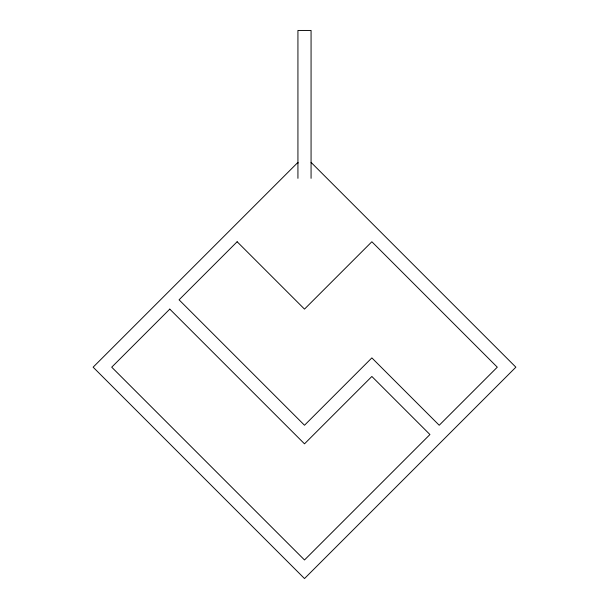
<?xml version="1.0" encoding="UTF-8"?>
<svg xmlns="http://www.w3.org/2000/svg" width="609" height="609" viewBox="0 0 609 609"><rect width="100%" height="100%" fill="white"/><g stroke="black" fill="none" stroke-linecap="round" stroke-linejoin="round"><path stroke-width="0.91" d="M297.93 163.166L297.93 162.382L93.131 367.181L304.5 578.55L515.869 367.181L311.07 162.382M311.07 178.338L311.07 30.45L297.93 30.45L297.93 178.338M169.782 309.113L111.713 367.181L304.5 559.968L429.931 434.537L371.863 376.469L304.5 443.832L169.782 309.113M237.137 241.75L179.069 299.818L304.5 425.249L371.863 357.886L439.218 425.249L497.287 367.181L371.863 241.75L304.5 309.113L237.137 241.75"/></g></svg>
